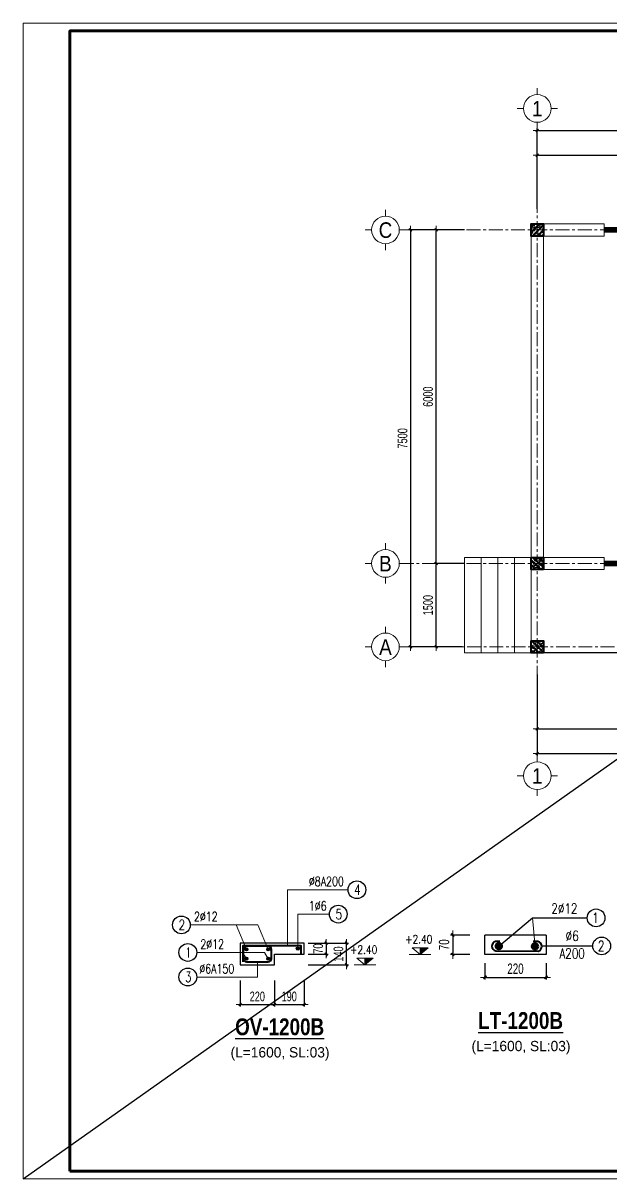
# Model space of a CAD drawing. Header units: millimetres. Extents: x -295047 to 304185, y -728047 to -308748.
# Drawn here: x 98385 to 108953, y -342464 to -321674 of the extents above; entities that cross this region are included whole.
import ezdxf
from ezdxf.enums import TextEntityAlignment as Align

# ---------------------------------------------------------------- set-up
doc = ezdxf.new("R2010")
doc.units = ezdxf.units.MM
doc.header["$MEASUREMENT"] = 0
doc.header["$PDMODE"] = 32
doc.linetypes.add('CENTER', pattern=[2, 1.25, -0.25, 0.25, -0.25])
doc.layers.get('Defpoints').update_dxf_attribs({"color": 1})
for name, color, linetype in [('KCS_LANH_TO', 3, 'Continuous'), ('KCS_SNODE', 6, 'Continuous'), ('KCS_STEEL', 4, 'Continuous')]:
    doc.layers.add(name, color=color, linetype=linetype)
doc.layers.add('KCS_Plotter', color=11, linetype='Continuous', plot=False)
for name, color, linetype, lineweight in [('Khungten_LCDI', 7, 'Continuous', 5), ('LC Dim', 8, 'Continuous', 18), ('LC Hatch', 252, 'Continuous', 9), ('LC ISO', 153, 'Continuous', 13), ('LC Net dam2', 6, 'Continuous', 40), ('LC Net dam3', 1, 'Continuous', 60), ('LC Net manh', 219, 'Continuous', 5), ('LC Net thay', 7, 'Continuous', 25), ('LC Text1', 3, 'Continuous', 20), ('LC Text2', 7, 'Continuous', 25), ('TRUC', 8, 'CENTER', 5), ('VLIEU', 251, 'Continuous', 5)]:
    doc.layers.add(name, color=color, linetype=linetype, lineweight=lineweight)
doc.styles.add('HOATBIF', font='hoatbif.shx', dxfattribs={"width": 0.7})
doc.styles.add('Khungten', font='VHAVAN.TTF', dxfattribs={"width": 0.9, "height": 5000})
doc.styles.add('LC 1', font='VHAVANB.TTF')
doc.styles.add('LC 3', font='vnsimli.shx', dxfattribs={"width": 0.75})
doc.styles.add('LC3', font='VHARIALB.TTF', dxfattribs={"width": 0.8})
doc.styles.add('T1', font='Vnsimli.shx', dxfattribs={"width": 0.8})
doc.styles.add('Title', font='VHBLACK.TTF', dxfattribs={"width": 0.8})
doc.dimstyles.new('1-100', dxfattribs={"dimscale": 100, "dimtxt": 2.5, "dimasz": 0.35, "dimexe": 0.5, "dimexo": 0, "dimgap": 0.8, "dimtad": 1, "dimdec": 0, "dimzin": 0, "dimdsep": 46, "dimtxsty": 'HOATBIF', "dimblk1": 'DOT', "dimblk2": 'DOT', "dimsah": 1, "dimcen": -1, "dimdle": 1, "dimclrd": 256, "dimclre": 256, "dimclrt": 4, "dimadec": 3, "dimazin": 2, "dimtfac": 0.333333, "dimtdec": 0, "dimtix": 1, "dimtmove": 2, "dimatfit": 3, "dimldrblk": 'DOT', "dimfxl": 1, "dimtvp": 0.833333, "dimtolj": 1, "dimtzin": 0, "dimarcsym": 0})
doc.dimstyles.new('1-100(1-50)', dxfattribs={"dimscale": 50, "dimtxt": 2.5, "dimasz": 0.35, "dimexe": 0.5, "dimexo": 0, "dimgap": 0.8, "dimtad": 1, "dimdec": 0, "dimzin": 0, "dimdsep": 46, "dimtxsty": 'HOATBIF', "dimblk1": 'DOT', "dimblk2": 'DOT', "dimsah": 1, "dimcen": -1, "dimdle": 1, "dimclrd": 256, "dimclre": 256, "dimclrt": 4, "dimadec": 3, "dimazin": 2, "dimtfac": 0.333333, "dimtdec": 0, "dimtix": 1, "dimtmove": 2, "dimatfit": 3, "dimldrblk": 'DOT', "dimfxl": 1, "dimtvp": 0.833333, "dimtolj": 1, "dimtzin": 0, "dimarcsym": 0})
doc.dimstyles.new('1-125', dxfattribs={"dimscale": 120, "dimtxt": 2.5, "dimasz": 0.35, "dimexe": 0.5, "dimexo": 1, "dimgap": 0.8, "dimtad": 1, "dimdec": 0, "dimzin": 0, "dimdsep": 46, "dimtxsty": 'HOATBIF', "dimblk1": 'DOT', "dimblk2": 'DOT', "dimsah": 1, "dimcen": -1, "dimdle": 1, "dimclrd": 256, "dimclre": 256, "dimclrt": 4, "dimadec": 3, "dimazin": 2, "dimtfac": 0.333333, "dimtdec": 0, "dimtix": 1, "dimtmove": 2, "dimatfit": 3, "dimldrblk": 'DOT', "dimfxl": 1, "dimtvp": 0.833333, "dimtolj": 1, "dimtzin": 0, "dimarcsym": 0})
doc.dimstyles.new('mb', dxfattribs={"dimscale": 71, "dimtxt": 2.5, "dimasz": 0.35, "dimexe": 0.5, "dimexo": 0, "dimgap": 0.8, "dimtad": 1, "dimdec": 0, "dimzin": 0, "dimdsep": 46, "dimtxsty": 'HOATBIF', "dimblk1": 'DOT', "dimblk2": 'DOT', "dimsah": 1, "dimcen": -1, "dimdle": 1, "dimclrd": 256, "dimclre": 256, "dimclrt": 4, "dimadec": 3, "dimazin": 2, "dimtfac": 0.333333, "dimtdec": 0, "dimtix": 1, "dimtmove": 2, "dimatfit": 3, "dimldrblk": 'DOT', "dimfxl": 1, "dimtvp": 0.833333, "dimtolj": 1, "dimtzin": 0, "dimarcsym": 0})

# ---------------------------------------------------------------- blocks, each defined once
blk = doc.blocks.new('DOT')
at = {"layer": 'LC Dim'}
blk.add_line((-3, 0), (3, 0), dxfattribs=at)
at = {"layer": 'LC Dim', "color": 4}
blk.add_line((-1, -1), (1, 1), dxfattribs=at)
blk.add_lwpolyline([(0.5, 1), (-1, -0.5), (-0.5, -1), (1, 0.5)], close=True, dxfattribs=at)
blk = doc.blocks.new('*D527')
at = {"layer": 'Defpoints', "color": 0, "ltscale": 2, "transparency": 16777216}
for p in [(102288, -338895), (102904, -338895), (102904, -339327)]:
    blk.add_point(p, dxfattribs=at)
at = {"layer": 'LC Dim', "lineweight": -2, "ltscale": 2, "transparency": 16777216}
for p, q in [((102288, -338895), (102288, -339362)), ((102904, -338895), (102904, -339362)), ((102313, -339327), (102880, -339327))]:
    blk.add_line(p, q, dxfattribs=at)
at = {"layer": 'LC Dim', "lineweight": -2, "ltscale": 2, "transparency": 16777216, "xscale": 24.5, "yscale": 24.5, "zscale": 24.5, "rotation": 180}
blk.add_blockref('DOT', (102288, -339327), dxfattribs=at)
at = {"layer": 'LC Dim', "lineweight": -2, "ltscale": 2, "transparency": 16777216, "xscale": 24.5, "yscale": 24.5, "zscale": 24.5}
blk.add_blockref('DOT', (102904, -339327), dxfattribs=at)
at = {"layer": 'LC Dim', "color": 4, "ltscale": 2, "transparency": 16777216, "insert": (102596, -339183), "char_height": 175, "attachment_point": 5, "style": 'HOATBIF'}
blk.add_mtext('\\A1;220', dxfattribs=at)
blk = doc.blocks.new('_Dot')
at = {"color": 0, "linetype": 'ByBlock', "lineweight": -2}
blk.add_line((-0.5, 0), (-1, 0), dxfattribs=at)
at = {"color": 0, "linetype": 'ByBlock', "const_width": 0.5}
blk.add_lwpolyline([(-0.25, 0, 1), (0.25, 0, 1)], format="xyb", close=True, dxfattribs=at)
blk = doc.blocks.new('*D528')
at = {"layer": 'Defpoints', "color": 0, "ltscale": 2, "transparency": 16777216}
for p in [(102904, -338895), (103436, -338895), (103436, -339327)]:
    blk.add_point(p, dxfattribs=at)
at = {"layer": 'LC Dim', "lineweight": -2, "ltscale": 2, "transparency": 16777216}
for p, q in [((102904, -338895), (102904, -339362)), ((103436, -338895), (103436, -339362)), ((102929, -339327), (103412, -339327))]:
    blk.add_line(p, q, dxfattribs=at)
at = {"layer": 'LC Dim', "lineweight": -2, "ltscale": 2, "transparency": 16777216, "xscale": 24.5, "yscale": 24.5, "zscale": 24.5, "rotation": 180}
blk.add_blockref('DOT', (102904, -339327), dxfattribs=at)
at = {"layer": 'LC Dim', "lineweight": -2, "ltscale": 2, "transparency": 16777216, "xscale": 24.5, "yscale": 24.5, "zscale": 24.5}
blk.add_blockref('DOT', (103436, -339327), dxfattribs=at)
at = {"layer": 'LC Dim', "color": 4, "ltscale": 2, "transparency": 16777216, "insert": (103170, -339183), "char_height": 175, "attachment_point": 5, "style": 'HOATBIF'}
blk.add_mtext('\\A1;190', dxfattribs=at)
blk = doc.blocks.new('*D529')
at = {"layer": 'Defpoints', "color": 0, "ltscale": 2, "transparency": 16777216}
for p in [(103508, -338223), (103508, -338419), (103833, -338419)]:
    blk.add_point(p, dxfattribs=at)
at = {"layer": 'LC Dim', "lineweight": -2, "ltscale": 2, "transparency": 16777216}
for p, q in [((103508, -338223), (103868, -338223)), ((103833, -338198), (103833, -338174)), ((103833, -338223), (103833, -338419)), ((103508, -338419), (103868, -338419)), ((103833, -338443), (103833, -338468))]:
    blk.add_line(p, q, dxfattribs=at)
at = {"layer": 'LC Dim', "lineweight": -2, "ltscale": 2, "transparency": 16777216, "xscale": 24.5, "yscale": 24.5, "zscale": 24.5}
for p, rotation in [((103833, -338223), 270), ((103833, -338419), 90)]:
    blk.add_blockref('DOT', p, dxfattribs=dict(at, rotation=rotation))
at = {"layer": 'LC Dim', "color": 4, "ltscale": 2, "transparency": 16777216, "insert": (103689, -338321), "char_height": 175, "attachment_point": 5, "rotation": 90, "style": 'HOATBIF'}
blk.add_mtext('\\A1;70', dxfattribs=at)
blk = doc.blocks.new('KCS_SNODE')
at = {"layer": 'KCS_SNODE'}
blk.add_hatch(color=256, dxfattribs=at).paths.add_polyline_path([(10, 0, 1), (-10, 0, 1)])
blk.add_circle((0, 0), 10, dxfattribs=at)
blk = doc.blocks.new('*D530')
at = {"layer": 'Defpoints', "color": 0, "ltscale": 2, "transparency": 16777216}
for p in [(103508, -338223), (104198, -338223), (103508, -338615)]:
    blk.add_point(p, dxfattribs=at)
at = {"layer": 'LC Dim', "lineweight": -2, "ltscale": 2, "transparency": 16777216}
for p, q in [((103508, -338223), (104233, -338223)), ((104198, -338198), (104198, -338174)), ((104198, -338615), (104198, -338223)), ((103508, -338615), (104233, -338615)), ((104198, -338639), (104198, -338664))]:
    blk.add_line(p, q, dxfattribs=at)
at = {"layer": 'LC Dim', "lineweight": -2, "ltscale": 2, "transparency": 16777216, "xscale": 24.5, "yscale": 24.5, "zscale": 24.5}
for p, rotation in [((104198, -338223), 270), ((104198, -338615), 90)]:
    blk.add_blockref('DOT', p, dxfattribs=dict(at, rotation=rotation))
at = {"layer": 'LC Dim', "color": 4, "ltscale": 2, "transparency": 16777216, "insert": (104055, -338419), "char_height": 175, "attachment_point": 5, "rotation": 90, "style": 'HOATBIF'}
blk.add_mtext('\\A1;140', dxfattribs=at)
blk = doc.blocks.new('TIEUDE1')
at = {"layer": 'LC Text2', "color": 7, "style": 'LC 1'}
blk.add_attdef('TIªU§Ò', text='', height=5, dxfattribs=at).set_placement((0, 0), align=Align.BOTTOM_CENTER)
blk.add_attdef('TL', text='', height=3, dxfattribs=at).set_placement((0, -2), align=Align.TOP_CENTER)
blk = doc.blocks.new('Caodo1')
at = {"layer": 'LC Text1'}
blk.add_hatch(color=256, dxfattribs=at).paths.add_polyline_path([(0, 200), (0, 0), (243, 200)])
for p, q in [((324, 0), (-324, 0)), ((0, 0), (0, 200))]:
    blk.add_line(p, q, dxfattribs=at)
blk.add_lwpolyline([(-243, 200), (243, 200), (0, 0), (0, 0)], close=True, dxfattribs=at)
at = {"layer": 'LC Text1', "style": 'T1', "width": 0.8}
blk.add_attdef('%%P0,00', text='', height=250, dxfattribs=at).set_placement((-39, 460), align=Align.MIDDLE_CENTER)
blk = doc.blocks.new('A$C244B5B27')
at = {"layer": 'LC Hatch'}
h = blk.add_hatch(dxfattribs=at)
h.set_pattern_fill('CHAU-01', color=256, scale=15, pattern_type=2)
h.set_pattern_definition([(50, (-1043319.22, 434015.82), (107.5890274, -9.41282), [11.25, -123.75]), (355, (-1043319.22, 434015.82), (-20.8127, 112.82882), [9, -99]), (100.4514, (-1043310.25, 434015.04), (86.776407, 103.415931), [9.561029, -105.171317]), (46.1842, (-1043319.22, 434045.82), (160.086157, -24.827852), [16.875, -185.625]), (96.6356, (-1043305.88, 434043.75), (140.199406, 146.11768), [14.341543, -157.75695]), (351.1842, (-1043319.22, 434045.82), (140.199292, 146.11779), [13.5, -148.5]), (21, (-1043304.22, 434038.32), (89.536058, -60.3928336), [11.25, -123.75]), (326, (-1043304.22, 434038.32), (36.4973, 108.772507), [9, -99]), (71.4514, (-1043296.76, 434033.29), (126.033394, 48.3795745), [9.561029, -105.171317]), (37.5, (-1043319.22, 434015.823), (1.8239783, 49.9340781), [0, -97.8, 0, -100.5, 0, -99.375]), (7.5, (-1043319.22, 434015.82), (39.4604306, 59.1617568), [0, -57.3, 0, -95.55, 0, -37.875]), (327.5, (-1043352.67, 434015.823), (80.0733654, -3.3832308), [0, -37.5, 0, -117, 0, -155.25]), (317.5, (-1043367.67, 434015.82), (87.4779254, 15.0157473), [0, -48.75, 0, -77.7, 0, -110.25]), (45, (-1043319.22, 434015.82), (-45.0780573, 45.0780573), []), (45, (-1043319.22, 434034.2), (-45.0780573, 45.0780573), [])])
h.paths.add_polyline_path([(110, 110), (-110, 110), (-110, -110), (110, -110)])
at = {"layer": 'LC Net dam2'}
blk.add_lwpolyline([(-110, -110), (110, -110), (110, 110), (-110, 110)], close=True, dxfattribs=at)
blk = doc.blocks.new('lcdi fix')
at = {"layer": 'Defpoints', "lineweight": 0}
blk.add_lwpolyline([(-1200, -14850), (-1200, 14850), (40800, 14850), (40800, -14850)], close=True, dxfattribs=at)
at = {"layer": 'Khungten_LCDI', "color": 5, "lineweight": 60}
blk.add_lwpolyline([(0, -14650), (0, 14650), (40600, 14650), (40600, -14650)], close=True, dxfattribs=at)
at = {"color": 7, "style": 'Khungten', "width": 0.8}
for tag, p in [('REVISION', (39499, -10746)), ('NGAYHT', (39546, -11609))]:
    blk.add_attdef(tag, text='', height=200, dxfattribs=at).set_placement(p, align=Align.CENTER)
at = {"layer": 'LC Text1', "style": 'Title', "width": 1.485915}
for tag, p, p2 in [('TENBANVE1', (36913, -8886), (40339, -8886)), ('TENBANVE2', (36913, -9562), (40339, -9562))]:
    blk.add_attdef(tag, text='', height=250, dxfattribs=at).set_placement(p, p2, align=Align.FIT)
at = {"layer": 'LC Text1', "style": 'Title', "width": 0.7}
blk.add_attdef('SOBANVE', text='', height=250, dxfattribs=at).set_placement((39562, -13896), align=Align.CENTER)
blk = doc.blocks.new('*D946')
at = {"layer": 'Defpoints', "color": 0, "ltscale": 2, "transparency": 16777216}
for p in [(107630, -333319), (111230, -333319), (111230, -334370)]:
    blk.add_point(p, dxfattribs=at)
at = {"layer": 'LC Dim', "lineweight": -2, "ltscale": 2, "transparency": 16777216}
for p, q in [((107630, -333389), (107630, -334405)), ((111230, -333389), (111230, -334405)), ((107654, -334370), (111205, -334370))]:
    blk.add_line(p, q, dxfattribs=at)
at = {"layer": 'LC Dim', "lineweight": -2, "ltscale": 2, "transparency": 16777216, "xscale": 24.5, "yscale": 24.5, "zscale": 24.5, "rotation": 180}
blk.add_blockref('DOT', (107630, -334370), dxfattribs=at)
at = {"layer": 'LC Dim', "lineweight": -2, "ltscale": 2, "transparency": 16777216, "xscale": 24.5, "yscale": 24.5, "zscale": 24.5}
blk.add_blockref('DOT', (111230, -334370), dxfattribs=at)
at = {"layer": 'LC Dim', "color": 4, "ltscale": 2, "transparency": 16777216, "insert": (109430, -334227), "char_height": 175, "attachment_point": 5, "style": 'HOATBIF'}
blk.add_mtext('\\A1;3600', dxfattribs=at)
blk = doc.blocks.new('*D949')
at = {"layer": 'Defpoints', "color": 0, "ltscale": 2, "transparency": 16777216}
for p in [(107630, -333319), (118430, -333319), (118430, -334814)]:
    blk.add_point(p, dxfattribs=at)
at = {"layer": 'LC Dim', "lineweight": -2, "ltscale": 2, "transparency": 16777216}
for p, q in [((107630, -333389), (107630, -334849)), ((118430, -333389), (118430, -334849)), ((107654, -334814), (118405, -334814))]:
    blk.add_line(p, q, dxfattribs=at)
at = {"layer": 'LC Dim', "lineweight": -2, "ltscale": 2, "transparency": 16777216, "xscale": 24.5, "yscale": 24.5, "zscale": 24.5, "rotation": 180}
blk.add_blockref('DOT', (107630, -334814), dxfattribs=at)
at = {"layer": 'LC Dim', "lineweight": -2, "ltscale": 2, "transparency": 16777216, "xscale": 24.5, "yscale": 24.5, "zscale": 24.5}
blk.add_blockref('DOT', (118430, -334814), dxfattribs=at)
at = {"layer": 'LC Dim', "color": 4, "ltscale": 2, "transparency": 16777216, "insert": (113030, -334671), "char_height": 175, "attachment_point": 5, "style": 'HOATBIF'}
blk.add_mtext('\\A1;10800', dxfattribs=at)
blk = doc.blocks.new('*D950')
at = {"layer": 'Defpoints', "color": 0, "ltscale": 2, "transparency": 16777216}
for p in [(105810, -331393), (106348, -331393), (106348, -332893)]:
    blk.add_point(p, dxfattribs=at)
at = {"layer": 'LC Dim', "lineweight": -2, "ltscale": 2, "transparency": 16777216}
for p, q in [((106278, -331393), (105775, -331393)), ((105810, -332869), (105810, -331418)), ((106278, -332893), (105775, -332893))]:
    blk.add_line(p, q, dxfattribs=at)
at = {"layer": 'LC Dim', "lineweight": -2, "ltscale": 2, "transparency": 16777216, "xscale": 24.5, "yscale": 24.5, "zscale": 24.5}
for p, rotation in [((105810, -331393), 90), ((105810, -332893), 270)]:
    blk.add_blockref('DOT', p, dxfattribs=dict(at, rotation=rotation))
at = {"layer": 'LC Dim', "color": 4, "ltscale": 2, "transparency": 16777216, "insert": (105666, -332143), "char_height": 175, "attachment_point": 5, "rotation": 90, "style": 'HOATBIF'}
blk.add_mtext('\\A1;1500', dxfattribs=at)
blk = doc.blocks.new('*D951')
at = {"layer": 'Defpoints', "color": 0, "ltscale": 2, "transparency": 16777216}
for p in [(105810, -325393), (106392, -325393), (106392, -331393)]:
    blk.add_point(p, dxfattribs=at)
at = {"layer": 'LC Dim', "lineweight": -2, "ltscale": 2, "transparency": 16777216}
for p, q in [((106322, -325393), (105775, -325393)), ((105810, -331369), (105810, -325418)), ((106322, -331393), (105775, -331393))]:
    blk.add_line(p, q, dxfattribs=at)
at = {"layer": 'LC Dim', "lineweight": -2, "ltscale": 2, "transparency": 16777216, "xscale": 24.5, "yscale": 24.5, "zscale": 24.5}
for p, rotation in [((105810, -325393), 90), ((105810, -331393), 270)]:
    blk.add_blockref('DOT', p, dxfattribs=dict(at, rotation=rotation))
at = {"layer": 'LC Dim', "color": 4, "ltscale": 2, "transparency": 16777216, "insert": (105666, -328393), "char_height": 175, "attachment_point": 5, "rotation": 90, "style": 'HOATBIF'}
blk.add_mtext('\\A1;6000', dxfattribs=at)
blk = doc.blocks.new('*D952')
at = {"layer": 'Defpoints', "color": 0, "ltscale": 2, "transparency": 16777216}
for p in [(106348, -325393), (105352, -332893), (106348, -332893)]:
    blk.add_point(p, dxfattribs=at)
at = {"layer": 'LC Dim', "lineweight": -2, "ltscale": 2, "transparency": 16777216}
for p, q in [((106278, -325393), (105317, -325393)), ((105352, -325418), (105352, -332869)), ((106278, -332893), (105317, -332893))]:
    blk.add_line(p, q, dxfattribs=at)
at = {"layer": 'LC Dim', "lineweight": -2, "ltscale": 2, "transparency": 16777216, "xscale": 24.5, "yscale": 24.5, "zscale": 24.5}
for p, rotation in [((105352, -325393), 90), ((105352, -332893), 270)]:
    blk.add_blockref('DOT', p, dxfattribs=dict(at, rotation=rotation))
at = {"layer": 'LC Dim', "color": 4, "ltscale": 2, "transparency": 16777216, "insert": (105208, -329143), "char_height": 175, "attachment_point": 5, "rotation": 90, "style": 'HOATBIF'}
blk.add_mtext('\\A1;7500', dxfattribs=at)
blk = doc.blocks.new('*D959')
at = {"layer": 'Defpoints', "color": 0, "ltscale": 2, "transparency": 16777216}
for p in [(111230, -324050), (107630, -325082), (111230, -325082)]:
    blk.add_point(p, dxfattribs=at)
at = {"layer": 'LC Dim', "lineweight": -2, "ltscale": 2, "transparency": 16777216}
for p, q in [((107630, -325012), (107630, -324015)), ((107654, -324050), (111205, -324050)), ((111230, -325012), (111230, -324015))]:
    blk.add_line(p, q, dxfattribs=at)
at = {"layer": 'LC Dim', "lineweight": -2, "ltscale": 2, "transparency": 16777216, "xscale": 24.5, "yscale": 24.5, "zscale": 24.5, "rotation": 180}
blk.add_blockref('DOT', (107630, -324050), dxfattribs=at)
at = {"layer": 'LC Dim', "lineweight": -2, "ltscale": 2, "transparency": 16777216, "xscale": 24.5, "yscale": 24.5, "zscale": 24.5}
blk.add_blockref('DOT', (111230, -324050), dxfattribs=at)
at = {"layer": 'LC Dim', "color": 4, "ltscale": 2, "transparency": 16777216, "insert": (109430, -323907), "char_height": 175, "attachment_point": 5, "style": 'HOATBIF'}
blk.add_mtext('\\A1;3600', dxfattribs=at)
blk = doc.blocks.new('*D962')
at = {"layer": 'Defpoints', "color": 0, "ltscale": 2, "transparency": 16777216}
for p in [(118430, -323607), (107630, -325082), (118430, -325082)]:
    blk.add_point(p, dxfattribs=at)
at = {"layer": 'LC Dim', "lineweight": -2, "ltscale": 2, "transparency": 16777216}
for p, q in [((107630, -325012), (107630, -323572)), ((107654, -323607), (118405, -323607)), ((118430, -325012), (118430, -323572))]:
    blk.add_line(p, q, dxfattribs=at)
at = {"layer": 'LC Dim', "lineweight": -2, "ltscale": 2, "transparency": 16777216, "xscale": 24.5, "yscale": 24.5, "zscale": 24.5, "rotation": 180}
blk.add_blockref('DOT', (107630, -323607), dxfattribs=at)
at = {"layer": 'LC Dim', "lineweight": -2, "ltscale": 2, "transparency": 16777216, "xscale": 24.5, "yscale": 24.5, "zscale": 24.5}
blk.add_blockref('DOT', (118430, -323607), dxfattribs=at)
at = {"layer": 'LC Dim', "color": 4, "ltscale": 2, "transparency": 16777216, "insert": (113030, -323463), "char_height": 175, "attachment_point": 5, "style": 'HOATBIF'}
blk.add_mtext('\\A1;10800', dxfattribs=at)
blk = doc.blocks.new('TTRUC')
at = {"layer": 'LC ISO'}
for p, q in [((0, 6.95), (0, 10.13)), ((-6.95, 0), (-10.13, 0)), ((6.95, 0), (10.13, 0)), ((0, -6.95), (0, -10.13))]:
    blk.add_line(p, q, dxfattribs=at)
at = {"layer": 'LC Net manh'}
blk.add_circle((0, 0), 6.95, dxfattribs=at)
blk = doc.blocks.new('theptron1')
at = {"layer": 'LC Net dam3'}
for p, q in [((-0.5, 0), (0.5, 0)), ((-0.35, 0.35), (0.35, -0.35)), ((0.35, 0.35), (-0.35, -0.35)), ((0, 0.5), (0, -0.5))]:
    blk.add_line(p, q, dxfattribs=at)
blk.add_circle((0, 0), 0.5, dxfattribs=at)
blk = doc.blocks.new('*D963')
at = {"layer": 'Defpoints', "color": 0, "ltscale": 2, "transparency": 16777216}
for p in [(106418, -338077), (106109, -338427), (106418, -338427)]:
    blk.add_point(p, dxfattribs=at)
at = {"layer": 'LC Dim', "lineweight": -2, "ltscale": 2, "transparency": 16777216}
for p, q in [((106418, -338077), (106071, -338077)), ((106109, -338103), (106109, -338401)), ((106418, -338427), (106071, -338427))]:
    blk.add_line(p, q, dxfattribs=at)
at = {"layer": 'LC Dim', "lineweight": -2, "ltscale": 2, "transparency": 16777216, "xscale": 26.25, "yscale": 26.25, "zscale": 26.25}
for p, rotation in [((106109, -338077), 90), ((106109, -338427), 270)]:
    blk.add_blockref('DOT', p, dxfattribs=dict(at, rotation=rotation))
at = {"layer": 'LC Dim', "color": 4, "ltscale": 2, "transparency": 16777216, "insert": (105955, -338252), "char_height": 187.5, "attachment_point": 5, "rotation": 90, "style": 'HOATBIF'}
blk.add_mtext('\\A1;70', dxfattribs=at)
blk = doc.blocks.new('*D964')
at = {"layer": 'Defpoints', "color": 0, "ltscale": 2, "transparency": 16777216}
for p in [(106688, -338582), (107788, -338582), (107788, -338838)]:
    blk.add_point(p, dxfattribs=at)
at = {"layer": 'LC Dim', "lineweight": -2, "ltscale": 2, "transparency": 16777216}
for p, q in [((106688, -338582), (106688, -338876)), ((107788, -338582), (107788, -338876)), ((106714, -338838), (107761, -338838))]:
    blk.add_line(p, q, dxfattribs=at)
at = {"layer": 'LC Dim', "lineweight": -2, "ltscale": 2, "transparency": 16777216, "xscale": 26.25, "yscale": 26.25, "zscale": 26.25, "rotation": 180}
blk.add_blockref('DOT', (106688, -338838), dxfattribs=at)
at = {"layer": 'LC Dim', "lineweight": -2, "ltscale": 2, "transparency": 16777216, "xscale": 26.25, "yscale": 26.25, "zscale": 26.25}
blk.add_blockref('DOT', (107788, -338838), dxfattribs=at)
at = {"layer": 'LC Dim', "color": 4, "ltscale": 2, "transparency": 16777216, "insert": (107238, -338684), "char_height": 187.5, "attachment_point": 5, "style": 'HOATBIF'}
blk.add_mtext('\\A1;220', dxfattribs=at)

msp = doc.modelspace()

# ---------------------------------------------------------------- hatches: boundary and pattern name
at = {"layer": 'VLIEU'}
h = msp.add_hatch(dxfattribs=at)
h.set_pattern_fill('CHAU-01', color=256, scale=15, pattern_type=2)
h.set_pattern_definition([(50, (-924890.6, 108622.74), (107.5890274, -9.41282), [11.25, -123.75]), (355, (-924890.6, 108622.74), (-20.8127, 112.82882), [9, -99]), (100.4514, (-924881.64, 108621.96), (86.776407, 103.415931), [9.561028, -105.171317]), (46.1842, (-924890.6, 108652.74), (160.086157, -24.827852), [16.875, -185.625]), (96.6356, (-924877.26, 108650.67), (140.199406, 146.11768), [14.341543, -157.75695]), (351.1842, (-924890.6, 108652.74), (140.199292, 146.11779), [13.5, -148.5]), (21, (-924875.6, 108645.24), (89.536058, -60.3928336), [11.25, -123.75]), (326, (-924875.6, 108645.24), (36.4973, 108.772507), [9, -99]), (71.4514, (-924868.14, 108640.21), (126.033394, 48.3795745), [9.561028, -105.171317]), (37.5, (-924890.603, 108622.74), (1.8239783, 49.9340781), [0, -97.8, 0, -100.5, 0, -99.375]), (7.5, (-924890.603, 108622.74), (39.4604306, 59.1617568), [0, -57.3, 0, -95.55, 0, -37.875]), (327.5, (-924924.053, 108622.74), (80.0733654, -3.3832308), [0, -37.5, 0, -117, 0, -155.25]), (317.5, (-924939.05, 108622.74), (87.4779254, 15.0157473), [0, -48.75, 0, -77.7, 0, -110.25]), (45, (-924890.6, 108622.74), (-45.0780573, 45.0780573), []), (45, (-924890.6, 108641.115), (-45.0780573, 45.0780573), [])])
h.paths.add_polyline_path([(107521.2, -325283.1), (107741.2, -325283.1), (107741.2, -325503.1), (107521.2, -325503.1)])

# ---------------------------------------------------------------- linework, layer by layer
at = {"layer": 'KCS_LANH_TO', "color": 2, "ltscale": 2, "const_width": 100, "elevation": 17.7}
for points in [[(108829.9, -325393.1), (110029.9, -325393.1)], [(108829.9, -331393.1), (110029.9, -331393.1)]]:
    msp.add_lwpolyline(points, dxfattribs=at)
at = {"layer": 'KCS_Plotter', "ltscale": 2}
msp.add_line((98385, -342463.5, 17.7), (127785, -321673.5, 17.7), dxfattribs=at)
at = {"layer": 'LC Dim', "ltscale": 2}
for p, q in [((103139.4, -338264.8, 17.7), (103139.4, -337262.3, 17.7)), ((103139.4, -337262.3, 17.7), (104226.6, -337262.3, 17.7)), ((103324.3, -338320.8, 17.7), (103324.3, -337701.3, 17.7)), ((103324.3, -337701.3, 17.7), (103891.6, -337701.3, 17.7)), ((101391.3, -337894.7, 17.7), (102607.3, -337894.7, 17.7)), ((102400.3, -338334.8, 17.7), (102215.3, -337894.7, 17.7)), ((102792.3, -338334.8, 17.7), (102607.3, -337894.7, 17.7)), ((101506.3, -338390.4, 17.7), (102722.3, -338390.4, 17.7)), ((102400.3, -338502.8, 17.7), (102330.3, -338390.4, 17.7)), ((102792.3, -338502.8, 17.7), (102722.3, -338390.4, 17.7)), ((102596.3, -338832.4, 17.7), (102596.3, -338558.8, 17.7)), ((101506.3, -338832.4, 17.7), (102596.3, -338832.4, 17.7))]:
    msp.add_line(p, q, dxfattribs=at)
at = {"layer": 'LC Dim'}
msp.add_line((107589.6, -338280.4, 17.7), (107544.3, -337768.5, 17.7), dxfattribs=at)
at = {"layer": 'LC Net dam2', "elevation": 17.7}
msp.add_lwpolyline([(107741.2, -325503.1), (107521.2, -325503.1), (107521.2, -325283.1), (107741.2, -325283.1)], close=True, dxfattribs=at)
at = {"layer": 'LC Net dam2', "elevation": 17.7, "flags": 128}
msp.add_lwpolyline([(106955.4, -338191.6), (106876.6, -338191.6, 0.7679514), (106883, -338362.4), (107648.8, -338367.3, 0.7685363), (107642.4, -338195.9), (107558, -338195.9)], format="xyb", dxfattribs=at)
at = {"layer": 'LC Net dam2', "elevation": 17.7}
msp.add_lwpolyline([(102344.3, -338558.8), (102344.3, -338264.8), (103380.3, -338264.8), (103380.3, -338418.8)], dxfattribs=at)
msp.add_lwpolyline([(102344.3, -338334.8), (102344.3, -338502.8, 0.4142136), (102400.3, -338558.8), (102792.3, -338558.8, 0.4142136), (102848.3, -338502.8), (102848.3, -338334.8, 0.4142136), (102792.3, -338278.8), (102400.3, -338278.8, 0.4142136), (102344.3, -338334.8)], format="xyb", dxfattribs=at)
at = {"layer": 'LC Net manh'}
for p, q in [((108829.9, -325283.1, 17.7), (107519.9, -325283.1, 17.7)), ((107519.9, -331503.1, 17.7), (107519.9, -325283.1, 17.7)), ((108829.9, -325283.1, 17.7), (108829.9, -325503.1, 17.7)), ((107739.9, -325503.1, 17.7), (107739.9, -331283.1, 17.7)), ((108829.9, -325503.1, 17.7), (107741.2, -325503.1, 17.7)), ((106319.9, -331283.1, 17.7), (106319.9, -333003.1, 17.7)), ((107519.9, -331283.1, 17.7), (106319.9, -331283.1, 17.7)), ((106619.9, -331283.1, 17.7), (106619.9, -333003.1, 17.7)), ((106919.9, -331283.1, 17.7), (106919.9, -333003.1, 17.7)), ((107219.9, -331283.1, 17.7), (107219.9, -333003.1, 17.7)), ((107519.9, -331283.1, 17.7), (107519.9, -331503.1, 17.7)), ((107739.9, -331283.1, 17.7), (108829.9, -331283.1, 17.7)), ((108829.9, -331283.1, 17.7), (108829.9, -331503.1, 17.7)), ((107519.9, -331503.1, 17.7), (108829.9, -331503.1, 17.7)), ((107521.2, -331493.1, 17.7), (107521.2, -333003.1, 17.7)), ((106319.9, -333003.1, 17.7), (106319.9, -331914.4, 17.7)), ((106319.9, -333003.1, 17.7), (107519.9, -333003.1, 17.7))]:
    msp.add_line(p, q, dxfattribs=at)
at = {"layer": 'LC Net thay'}
for p, q in [((118319.9, -333003.1, 17.7), (107519.9, -333003.1, 17.7)), ((106687.5, -338426.8, 17.7), (106687.5, -338076.8, 17.7)), ((107787.5, -338076.8, 17.7), (106687.5, -338076.8, 17.7)), ((107787.5, -338076.8, 17.7), (107787.5, -338426.8, 17.7)), ((107787.5, -338426.8, 17.7), (106687.5, -338426.8, 17.7))]:
    msp.add_line(p, q, dxfattribs=at)
at = {"layer": 'LC Net thay', "ltscale": 0.8, "elevation": 17.7}
msp.add_lwpolyline([(102288.3, -338222.8), (102288.3, -338614.8), (102904.3, -338614.8), (102904.3, -338418.8), (103436.3, -338418.8), (103436.3, -338222.8), (102288.3, -338222.8)], dxfattribs=at)
at = {"layer": 'LC Text2', "ltscale": 100}
for centre in [(104386.4, -337262.3, 17.7), (104051.4, -337701.3, 17.7), (108687.6, -337768.5, 17.7), (101231.4, -337894.7, 17.7), (101346.4, -338390.4, 17.7), (108787.8, -338273.6, 17.7), (101346.4, -338832.4, 17.7)]:
    msp.add_circle(centre, 159.8, dxfattribs=at)
at = {"layer": 'TRUC', "ltscale": 200}
for p, q in [((107629.9, -324034.4, 17.7), (107629.9, -333754.2, 17.7)), ((120608.2, -325393.1, 17.7), (105263.1, -325393.1, 17.7)), ((120608.2, -331393.1, 17.7), (105263.1, -331393.1, 17.7)), ((120618.2, -332893.1, 17.7), (105263.1, -332893.1, 17.7))]:
    msp.add_line(p, q, dxfattribs=at)

# ---------------------------------------------------------------- block references
at = {"layer": 'KCS_STEEL', "xscale": 2.799999999999993, "yscale": 2.799999999999993, "zscale": 2.799999999999993}
for p in [(102400.3, -338334.8, 17.7), (102792.3, -338334.8, 17.7), (103324.3, -338320.8, 17.7), (102400.3, -338502.8, 17.7), (102792.3, -338502.8, 17.7)]:
    msp.add_blockref('KCS_SNODE', p, dxfattribs=at)
at = {"layer": 'LC Dim'}
for name, p, xscale, yscale, zscale, rotation in [('theptron1', (106937.9, -338276.1, 17.7), -99.99959999999999, 99.99960000011642, 99.99960000002362, 179.9999999999898), ('theptron1', (107589.6, -338280.4, 17.7), 99.99959999999999, 99.99959999999999, 99.99959999999999, 179.9999999999898), ('DOT', (107589.6, -338280.4, 17.7), 17.5, 17.5, 17.5, 89.99999999998538)]:
    msp.add_blockref(name, p, dxfattribs=dict(at, xscale=xscale, yscale=yscale, zscale=zscale, rotation=rotation))
at = {"layer": 'LC ISO', "xscale": -35.81723126799241, "yscale": 35.81723126799241, "zscale": 35.81723126799241}
for p in [(107629.9, -323208.7, 17.7), (104900.2, -325393.1, 17.7), (104900.2, -331393.1, 17.7), (104900.2, -332893.1, 17.7), (107629.9, -335212, 17.7)]:
    msp.add_blockref('TTRUC', p, dxfattribs=at)
at = {"layer": 'LC Net dam2', "xscale": -1}
for p in [(107629.9, -331393.1, 17.7), (107631.2, -332893.1, 17.7)]:
    msp.add_blockref('A$C244B5B27', p, dxfattribs=at)
at = {"layer": 'LC Net thay', "xscale": 0.7000000000000526, "yscale": 0.7000000000000526, "zscale": 0.7000000000000526}
msp.add_blockref('lcdi fix', (99225, -332068.5, 11.8), dxfattribs=at)
at = {"layer": 'LC Text1'}
ref = msp.add_blockref('Caodo1', (105522.8, -338426.8, 17.7), dxfattribs=dict(at, xscale=0.597333333333332, yscale=0.597333333333332, zscale=0.597333333333332))
ref.add_attrib('%%P0,00', '+2.40', dxfattribs={"layer": 'LC Text2', "color": 4, "height": 149.33, "style": 'T1', "width": 0.8}).set_placement((105499.5, -338152.4, 17.7), align=Align.MIDDLE_CENTER)
ref = msp.add_blockref('Caodo1', (104531.6, -338614.8, 17.7), dxfattribs=dict(at, xscale=0.597333333333332, yscale=0.597333333333332, zscale=0.597333333333332))
ref.add_attrib('%%P0,00', '+2.40', dxfattribs={"layer": 'LC Text2', "color": 4, "height": 149.33, "style": 'T1', "width": 0.8}).set_placement((104508.2, -338340.3, 17.7), align=Align.MIDDLE_CENTER)
at = {"layer": 'LC Text2'}
ref = msp.add_blockref('TIEUDE1', (107337.2, -339858.2, 17.7), dxfattribs=dict(at, xscale=-61.59999840235983, yscale=61.59999840235983, zscale=61.59999840235983))
ref.add_attrib('TIªU§Ò', '%%ULT-1200B', dxfattribs={"color": 7, "height": 303.344, "style": 'LC3', "width": 0.8}).set_placement((107330, -339858.2, 17.7), align=Align.BOTTOM_CENTER)
ref.add_attrib('TL', '(l=1600, sl:03)', dxfattribs={"color": 7, "height": 184.8, "style": 'LC 1'}).set_placement((107337.2, -339981.4, 17.7), align=Align.TOP_CENTER)
ref = msp.add_blockref('TIEUDE1', (103004.5, -339971.1, 17.7), dxfattribs=dict(at, xscale=-61.59999840235983, yscale=61.59999840235983, zscale=61.59999840235983))
ref.add_attrib('TIªU§Ò', '%%UOV-1200B', dxfattribs={"color": 7, "height": 303.344, "style": 'LC3', "width": 0.8}).set_placement((102997.2, -339971.1, 17.7), align=Align.BOTTOM_CENTER)
ref.add_attrib('TL', '(L=1600, sl:03)', dxfattribs={"color": 7, "height": 184.8, "style": 'LC 1'}).set_placement((103004.5, -340094.3, 17.7), align=Align.TOP_CENTER)

# ---------------------------------------------------------------- texts
at = {"layer": 'LC Text1', "ltscale": 0.2, "style": 'LC 1', "width": 0.9}
for s, p in [('1', (107630.1, -323436.8, 17.7)), ('c', (104900.3, -325621.2, 17.7)), ('b', (104900.3, -331621.2, 17.7)), ('a', (104900.3, -333121.2, 17.7)), ('1', (107630.1, -335440.2, 17.7))]:
    msp.add_text(s, height=280.4, dxfattribs=at).set_placement(p, align=Align.BOTTOM_CENTER)
at = {"layer": 'LC Text2', "linetype": 'ByBlock', "style": 'LC 3', "width": 0.75}
for s, p in [('%%C8A200', (103522.5, -337196.1, 17.7)), ('1%%C6', (103522.5, -337635.1, 17.7)), ('2%%C12', (101456.4, -337828.5, 17.7)), ('2%%C12', (101571.4, -338324.2, 17.7)), ('%%C6A150', (101552.6, -338766.1, 17.7))]:
    msp.add_text(s, height=165.93, dxfattribs=at).set_placement(p)
at = {"layer": 'LC Text2', "ltscale": 100, "style": 'LC 3', "width": 0.75}
for s, p in [('4', (104395.4, -337262.3, 17.7)), ('5', (104060.4, -337701.3, 17.7)), ('2', (101240.5, -337894.7, 17.7)), ('1', (108678.6, -337768.5, 17.7)), ('2', (108778.8, -338273.6, 17.7)), ('1', (101355.5, -338390.4, 17.7)), ('3', (101355.5, -338832.4, 17.7))]:
    msp.add_text(s, height=182.5, dxfattribs=at).set_placement(p, align=Align.MIDDLE_CENTER)
for s, p in [('2%%C12', (107883.3, -337692.1, 17.7)), ('%%C6', (108139.2, -338184.3, 17.7)), ('A200', (108027.7, -338499, 17.7))]:
    msp.add_text(s, height=182.52, dxfattribs=at).set_placement(p)

# ---------------------------------------------------------------- dimensions: what is measured, and where the dimension line sits
at = {"layer": 'LC Dim', "ltscale": 2}
for base, p1, p2, dimstyle, override, picture, middle in [((118429.9, -323606.6, 17.7), (107629.9, -325082.3, 17.7), (118429.9, -325082.3, 17.7), '1-125', {"dimscale": 70}, '*D962', (113029.9, -323463.1, 17.7)), ((111229.9, -324050.4, 17.7), (107629.9, -325082.3, 17.7), (111229.9, -325082.3, 17.7), '1-125', {"dimscale": 70}, '*D959', (109429.9, -323906.9, 17.7)), ((111229.9, -334370.3, 17.7), (107629.9, -333319.1, 17.7), (111229.9, -333319.1, 17.7), '1-125', {"dimscale": 70}, '*D946', (109429.9, -334226.8, 17.7)), ((118429.9, -334814.2, 17.7), (107629.9, -333319.1, 17.7), (118429.9, -333319.1, 17.7), '1-125', {"dimscale": 70}, '*D949', (113029.9, -334670.7, 17.7)), ((107787.5, -338838.2, 17.7), (106687.5, -338581.8, 17.7), (107787.5, -338581.8, 17.7), '1-100', {"dimscale": 75, "dimlfac": 0.2}, '*D964', (107237.5, -338684.5, 17.7))]:
    dim = msp.add_linear_dim(base=base, p1=p1, p2=p2, dimstyle=dimstyle, override=override, dxfattribs=at)
    dim.commit()
    dim.dimension.update_dxf_attribs({"geometry": picture, "text_midpoint": middle})
for base, p1, p2, dimstyle, override, picture, middle in [((105352, -332893.1, 17.7), (106348.4, -325393.1, 17.7), (106348.4, -332893.1, 17.7), '1-125', {"dimscale": 70}, '*D952', (105208.5, -329143.1, 17.7)), ((105809.9, -325393.1, 17.7), (106392.2, -331393.1, 17.7), (106392.2, -325393.1, 17.7), '1-125', {"dimscale": 70}, '*D951', (105666.4, -328393.1, 17.7)), ((105809.9, -331393.1, 17.7), (106348.4, -332893.1, 17.7), (106348.4, -331393.1, 17.7), '1-125', {"dimscale": 70}, '*D950', (105666.4, -332143.1, 17.7)), ((106108.8, -338426.8, 17.7), (106417.9, -338076.8, 17.7), (106417.9, -338426.8, 17.7), '1-100', {"dimscale": 75, "dimlfac": 0.2}, '*D963', (105955.1, -338251.8, 17.7)), ((104198.4, -338222.8, 17.7), (103508.2, -338614.8, 17.7), (103508.2, -338222.8, 17.7), 'mb', {"dimscale": 70, "dimlfac": 0.357}, '*D530', (104054.9, -338418.8, 17.7))]:
    dim = msp.add_linear_dim(base=base, p1=p1, p2=p2, angle=90, dimstyle=dimstyle, override=override, dxfattribs=at)
    dim.commit()
    dim.dimension.update_dxf_attribs({"geometry": picture, "text_midpoint": middle})
for p1, p2, distance, picture, middle in [((103508.2, -338222.8, 17.7), (103508.2, -338418.8, 17.7), 324.4, '*D529', (103689.1, -338320.8, 17.7)), ((102288.3, -338894.8, 17.7), (102904.3, -338894.8, 17.7), -431.8, '*D527', (102596.3, -339183, 17.7)), ((102904.3, -338894.8, 17.7), (103436.3, -338894.8, 17.7), -431.8, '*D528', (103170.3, -339183, 17.7))]:
    dim = msp.add_aligned_dim(p1=p1, p2=p2, distance=distance, dimstyle='mb', override={"dimscale": 70, "dimlfac": 0.357}, dxfattribs=at)
    dim.commit()
    dim.dimension.update_dxf_attribs({"geometry": picture, "text_midpoint": middle})

# ---------------------------------------------------------------- leaders
at = {"layer": 'LC Dim'}
for points in [[(106937.9, -338276.1, 17.7), (107544.3, -337768.5, 17.7), (108527.8, -337768.5, 17.7)], [(107714.7, -338273.6, 17.7), (108628, -338273.6, 17.7)]]:
    msp.add_leader(points, dimstyle='1-100(1-50)', override={"dimlfac": 0.4}, dxfattribs=at)

doc.saveas('drawing.dxf')
